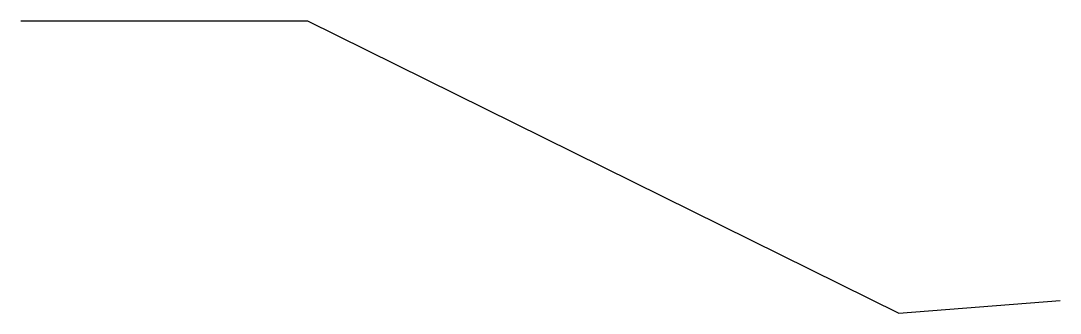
# Model space of a CAD drawing. Header units: metres. Extents: x 216.3 to 233.2, y 907.5 to 912.3.
import ezdxf

# ---------------------------------------------------------------- set-up
doc = ezdxf.new("R2010")
doc.units = ezdxf.units.M

msp = doc.modelspace()

# ---------------------------------------------------------------- linework, layer by layer
msp.add_lwpolyline([(216.34775, 912.26804), (221.00665, 912.26804), (230.61564, 907.52577), (233.23628, 907.73196)])

doc.saveas('drawing.dxf')
